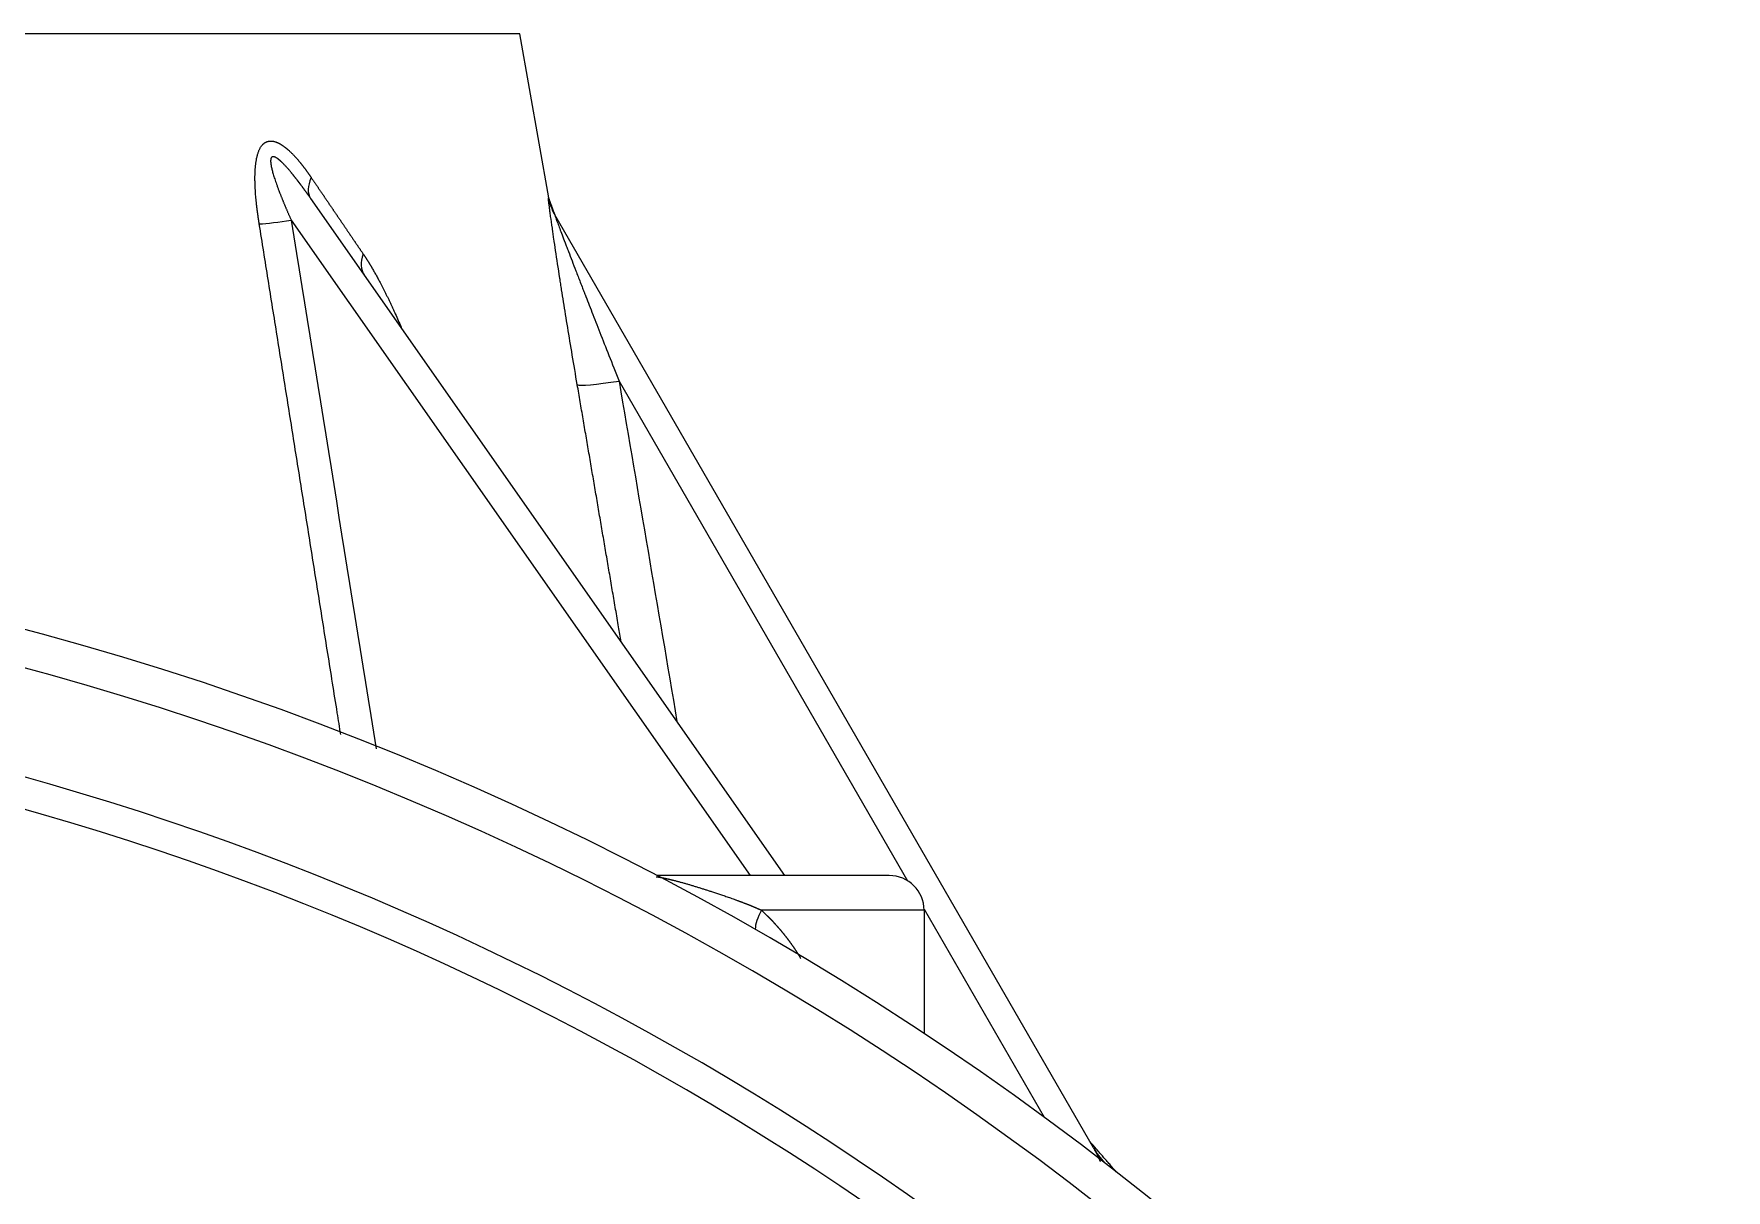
# Model space of a CAD drawing. Header units: millimetres. Extents: x 4664 to 8864, y -38 to 2932.
# Drawn here: x 5846 to 5930.8, y 1288.3 to 1346.2 of the extents above; entities that cross this region are included whole.
import ezdxf

# ---------------------------------------------------------------- set-up
doc = ezdxf.new("R2010")
doc.units = ezdxf.units.MM

msp = doc.modelspace()

# ---------------------------------------------------------------- linework, layer by layer
at = {"lineweight": 5}
for p, q in [((5870.338, 1346.224), (5742.788, 1346.224)), ((5871.786, 1338.013), (5870.338, 1346.224)), ((5883.609, 1304.051), (5859.856, 1337.975)), ((5858.884, 1336.88), (5881.871, 1304.052)), ((5899.072, 1290.409), (5872.081, 1337.158)), ((5875.301, 1328.827), (5889.754, 1303.793)), ((5888.841, 1304.051), (5877.215, 1304.051)), ((5890.582, 1302.31), (5882.44, 1302.31)), ((5890.581, 1302.361), (5896.597, 1291.94)), ((5890.582, 1302.31), (5890.582, 1296.14))]:
    msp.add_line(p, q, dxfattribs=at)
for centre, radius, start, end in [((5806.563, 1169.419), 152.045, 36.15958, 86.73036), ((5806.563, 1169.419), 150.173, 37.11429, 84.05174), ((5806.563, 1169.419), 144.895, 2.73527, 80.78997), ((5806.563, 1169.419), 143.338, 2.73527, 80.78997), ((5888.841, 1302.31), 1.741, 0, 90)]:
    msp.add_arc(centre, radius, start, end, dxfattribs=at)
for centre, major_axis, ratio, start_param, end_param in [((5861.995, 1339.473), (-2.14, -1.498), 0.494466, 5.577138, 6.283185), ((5874.343, 1338.464), (-2.262, -1.306), 0.998069, 5.933538, 6.283185), ((5859.274, 1337.153), (2.579, 0.415), 0.080603, 3.81617, 4.547666), ((5864.675, 1335.646), (-2.14, -1.498), 0.547459, 5.616789, 6.283185), ((5875.774, 1329.1), (2.575, 0.439), 0.074009, 3.223042, 4.515055), ((5883.406, 1302.31), (-1.127, -1.327), 0.452971, 5.079707, 5.815238), ((5903.596, 1293.021), (-4.524, -2.612), 0.902386, 0, 0.19745)]:
    msp.add_ellipse(centre, major_axis=major_axis, ratio=ratio, start_param=start_param, end_param=end_param, dxfattribs=at)
for points, knots in [([(5857.281, 1336.7), (5857.279, 1336.708), (5857.277, 1336.725), (5857.273, 1336.751), (5857.269, 1336.776), (5857.265, 1336.802), (5857.261, 1336.827), (5857.257, 1336.852), (5857.253, 1336.877), (5857.249, 1336.902), (5857.246, 1336.927), (5857.242, 1336.951), (5857.238, 1336.976), (5857.235, 1337), (5857.231, 1337.025), (5857.227, 1337.049), (5857.224, 1337.073), (5857.22, 1337.097), (5857.217, 1337.121), (5857.214, 1337.145), (5857.21, 1337.168), (5857.207, 1337.192), (5857.204, 1337.216), (5857.201, 1337.239), (5857.197, 1337.262), (5857.194, 1337.286), (5857.191, 1337.309), (5857.188, 1337.332), (5857.185, 1337.355), (5857.182, 1337.377), (5857.179, 1337.4), (5857.176, 1337.423), (5857.174, 1337.445), (5857.171, 1337.468), (5857.168, 1337.49), (5857.165, 1337.512), (5857.163, 1337.534), (5857.16, 1337.556), (5857.157, 1337.578), (5857.155, 1337.6), (5857.152, 1337.621), (5857.15, 1337.643), (5857.147, 1337.664), (5857.145, 1337.686), (5857.143, 1337.707), (5857.14, 1337.728), (5857.138, 1337.749), (5857.131, 1337.817), (5857.12, 1337.93), (5857.106, 1338.087), (5857.094, 1338.242), (5857.084, 1338.394), (5857.076, 1338.543), (5857.07, 1338.689), (5857.067, 1338.808), (5857.066, 1338.902), (5857.066, 1338.971), (5857.066, 1339.038), (5857.066, 1339.105), (5857.068, 1339.17), (5857.07, 1339.234), (5857.072, 1339.296), (5857.075, 1339.358), (5857.078, 1339.418), (5857.082, 1339.478), (5857.087, 1339.536), (5857.092, 1339.592), (5857.098, 1339.648), (5857.104, 1339.703), (5857.111, 1339.756), (5857.119, 1339.808), (5857.128, 1339.871), (5857.141, 1339.943), (5857.158, 1340.025), (5857.176, 1340.102), (5857.196, 1340.176), (5857.217, 1340.246), (5857.24, 1340.312), (5857.265, 1340.375), (5857.291, 1340.433), (5857.319, 1340.488), (5857.348, 1340.539), (5857.379, 1340.587), (5857.411, 1340.631), (5857.439, 1340.663), (5857.46, 1340.685), (5857.474, 1340.699), (5857.488, 1340.712), (5857.503, 1340.725), (5857.518, 1340.737), (5857.533, 1340.749), (5857.548, 1340.76), (5857.564, 1340.77), (5857.58, 1340.78), (5857.597, 1340.789), (5857.613, 1340.797), (5857.63, 1340.805), (5857.648, 1340.813), (5857.665, 1340.819), (5857.683, 1340.825), (5857.701, 1340.831), (5857.72, 1340.836), (5857.745, 1340.842), (5857.778, 1340.848), (5857.818, 1340.852), (5857.859, 1340.853), (5857.901, 1340.852), (5857.943, 1340.848), (5857.986, 1340.841), (5858.029, 1340.832), (5858.065, 1340.822), (5858.093, 1340.813), (5858.114, 1340.806), (5858.135, 1340.798), (5858.156, 1340.79), (5858.177, 1340.781), (5858.198, 1340.772), (5858.219, 1340.762), (5858.241, 1340.752), (5858.263, 1340.741), (5858.284, 1340.729), (5858.307, 1340.717), (5858.329, 1340.705), (5858.351, 1340.692), (5858.374, 1340.678), (5858.396, 1340.664), (5858.419, 1340.649), (5858.442, 1340.634), (5858.465, 1340.618), (5858.488, 1340.602), (5858.512, 1340.585), (5858.535, 1340.568), (5858.559, 1340.55), (5858.583, 1340.531), (5858.607, 1340.512), (5858.631, 1340.493), (5858.656, 1340.473), (5858.68, 1340.452), (5858.705, 1340.431), (5858.736, 1340.404), (5858.772, 1340.371), (5858.814, 1340.332), (5858.856, 1340.292), (5858.899, 1340.251), (5858.942, 1340.209), (5858.984, 1340.165), (5859.027, 1340.12), (5859.07, 1340.074), (5859.113, 1340.027), (5859.157, 1339.978), (5859.2, 1339.929), (5859.244, 1339.878), (5859.287, 1339.826), (5859.324, 1339.782), (5859.353, 1339.746), (5859.375, 1339.719), (5859.397, 1339.691), (5859.419, 1339.663), (5859.441, 1339.635), (5859.463, 1339.606), (5859.486, 1339.577), (5859.509, 1339.547), (5859.531, 1339.518), (5859.554, 1339.487), (5859.577, 1339.456), (5859.6, 1339.425), (5859.623, 1339.394), (5859.647, 1339.361), (5859.67, 1339.329), (5859.694, 1339.296), (5859.718, 1339.263), (5859.741, 1339.229), (5859.765, 1339.195), (5859.789, 1339.161), (5859.814, 1339.126), (5859.838, 1339.091), (5859.862, 1339.055), (5859.879, 1339.031), (5859.887, 1339.019)], [0, 0, 0, 0, 0.002985, 0.005959, 0.00892, 0.011868, 0.014805, 0.017729, 0.020641, 0.023541, 0.026428, 0.029304, 0.032167, 0.035018, 0.037857, 0.040683, 0.043498, 0.0463, 0.04909, 0.051868, 0.054634, 0.057388, 0.06013, 0.062859, 0.065577, 0.068282, 0.070975, 0.073657, 0.076326, 0.078983, 0.081628, 0.084261, 0.086882, 0.089491, 0.092088, 0.094673, 0.097246, 0.099807, 0.102356, 0.104893, 0.107418, 0.109932, 0.112433, 0.114922, 0.1174, 0.119866, 0.122319, 0.124761, 0.143506, 0.161931, 0.180043, 0.197849, 0.215354, 0.232566, 0.249492, 0.257781, 0.265949, 0.273996, 0.281926, 0.289738, 0.297435, 0.305017, 0.312486, 0.319845, 0.327094, 0.334235, 0.34127, 0.348201, 0.35503, 0.361759, 0.36839, 0.374926, 0.385963, 0.396705, 0.407166, 0.417361, 0.427305, 0.437018, 0.446517, 0.455823, 0.464957, 0.473941, 0.4828, 0.491559, 0.500242, 0.503629, 0.507017, 0.510408, 0.513803, 0.517204, 0.520614, 0.524035, 0.527467, 0.530914, 0.534377, 0.537857, 0.541357, 0.544878, 0.548422, 0.551991, 0.555587, 0.55921, 0.562863, 0.570546, 0.57825, 0.585988, 0.593774, 0.601621, 0.609542, 0.61755, 0.625657, 0.629442, 0.633258, 0.637106, 0.640985, 0.644898, 0.648845, 0.652827, 0.656844, 0.660897, 0.664987, 0.669115, 0.673282, 0.677487, 0.681733, 0.686019, 0.690345, 0.694714, 0.699125, 0.703578, 0.708075, 0.712616, 0.717201, 0.721831, 0.726506, 0.731228, 0.735996, 0.74081, 0.745672, 0.750582, 0.758939, 0.767371, 0.77588, 0.784467, 0.793134, 0.801883, 0.810714, 0.819629, 0.82863, 0.837717, 0.846893, 0.856158, 0.865514, 0.874961, 0.879677, 0.884434, 0.889234, 0.894076, 0.898961, 0.903888, 0.908859, 0.913872, 0.918928, 0.924027, 0.929169, 0.934355, 0.939584, 0.944856, 0.950173, 0.955533, 0.960937, 0.966385, 0.971877, 0.977413, 0.982993, 0.988618, 0.994287, 1, 1, 1, 1]), ([(5859.856, 1337.975), (5859.85, 1337.983), (5859.839, 1337.999), (5859.822, 1338.023), (5859.805, 1338.047), (5859.789, 1338.071), (5859.772, 1338.094), (5859.755, 1338.118), (5859.739, 1338.141), (5859.722, 1338.164), (5859.706, 1338.187), (5859.69, 1338.21), (5859.673, 1338.233), (5859.657, 1338.255), (5859.641, 1338.278), (5859.625, 1338.3), (5859.609, 1338.322), (5859.593, 1338.344), (5859.577, 1338.366), (5859.562, 1338.388), (5859.546, 1338.409), (5859.53, 1338.431), (5859.515, 1338.452), (5859.499, 1338.473), (5859.484, 1338.494), (5859.469, 1338.515), (5859.454, 1338.536), (5859.438, 1338.556), (5859.423, 1338.577), (5859.408, 1338.597), (5859.393, 1338.617), (5859.378, 1338.637), (5859.364, 1338.657), (5859.349, 1338.676), (5859.334, 1338.696), (5859.32, 1338.715), (5859.305, 1338.735), (5859.291, 1338.754), (5859.276, 1338.773), (5859.262, 1338.792), (5859.248, 1338.81), (5859.234, 1338.829), (5859.219, 1338.847), (5859.205, 1338.865), (5859.191, 1338.884), (5859.178, 1338.902), (5859.164, 1338.919), (5859.15, 1338.937), (5859.136, 1338.955), (5859.123, 1338.972), (5859.109, 1338.989), (5859.096, 1339.006), (5859.083, 1339.023), (5859.069, 1339.04), (5859.056, 1339.057), (5859.043, 1339.073), (5859.03, 1339.09), (5859.017, 1339.106), (5859.004, 1339.122), (5858.991, 1339.138), (5858.978, 1339.154), (5858.966, 1339.17), (5858.953, 1339.185), (5858.94, 1339.201), (5858.928, 1339.216), (5858.916, 1339.231), (5858.903, 1339.246), (5858.877, 1339.277), (5858.839, 1339.324), (5858.787, 1339.384), (5858.738, 1339.442), (5858.689, 1339.497), (5858.643, 1339.548), (5858.599, 1339.597), (5858.556, 1339.643), (5858.514, 1339.686), (5858.481, 1339.721), (5858.454, 1339.747), (5858.434, 1339.767), (5858.414, 1339.786), (5858.394, 1339.805), (5858.375, 1339.823), (5858.356, 1339.84), (5858.338, 1339.857), (5858.32, 1339.873), (5858.303, 1339.888), (5858.285, 1339.902), (5858.269, 1339.916), (5858.252, 1339.93), (5858.236, 1339.942), (5858.221, 1339.954), (5858.205, 1339.966), (5858.191, 1339.976), (5858.176, 1339.986), (5858.162, 1339.996), (5858.148, 1340.004), (5858.134, 1340.013), (5858.118, 1340.022), (5858.102, 1340.031), (5858.086, 1340.039), (5858.071, 1340.046), (5858.056, 1340.052), (5858.042, 1340.057), (5858.028, 1340.061), (5858.015, 1340.065), (5858.002, 1340.067), (5857.99, 1340.069), (5857.978, 1340.069), (5857.967, 1340.069), (5857.956, 1340.068), (5857.946, 1340.066), (5857.937, 1340.063), (5857.927, 1340.059), (5857.919, 1340.054), (5857.91, 1340.049), (5857.903, 1340.042), (5857.896, 1340.035), (5857.889, 1340.026), (5857.883, 1340.017), (5857.877, 1340.007), (5857.872, 1339.996), (5857.868, 1339.984), (5857.864, 1339.971), (5857.86, 1339.957), (5857.855, 1339.934), (5857.851, 1339.897), (5857.85, 1339.845), (5857.852, 1339.786), (5857.859, 1339.72), (5857.869, 1339.648), (5857.884, 1339.568), (5857.902, 1339.482), (5857.924, 1339.389), (5857.951, 1339.289), (5857.981, 1339.182), (5858.016, 1339.069), (5858.054, 1338.948), (5858.097, 1338.821), (5858.144, 1338.687), (5858.195, 1338.547), (5858.236, 1338.436), (5858.266, 1338.358), (5858.283, 1338.313), (5858.301, 1338.268), (5858.318, 1338.222), (5858.337, 1338.176), (5858.355, 1338.129), (5858.374, 1338.081), (5858.393, 1338.033), (5858.413, 1337.984), (5858.433, 1337.935), (5858.453, 1337.885), (5858.474, 1337.834), (5858.495, 1337.783), (5858.517, 1337.731), (5858.539, 1337.678), (5858.561, 1337.625), (5858.583, 1337.572), (5858.606, 1337.517), (5858.63, 1337.463), (5858.654, 1337.407), (5858.678, 1337.351), (5858.702, 1337.294), (5858.727, 1337.237), (5858.752, 1337.179), (5858.778, 1337.12), (5858.804, 1337.061), (5858.83, 1337.002), (5858.857, 1336.941), (5858.875, 1336.901), (5858.884, 1336.88)], [0, 0, 0, 0, 0.004557, 0.009091, 0.013601, 0.018088, 0.022551, 0.02699, 0.031406, 0.035798, 0.040167, 0.044512, 0.048834, 0.053132, 0.057407, 0.061658, 0.065885, 0.070089, 0.07427, 0.078427, 0.082561, 0.086671, 0.090757, 0.094821, 0.09886, 0.102877, 0.106869, 0.110839, 0.114784, 0.118707, 0.122606, 0.126481, 0.130334, 0.134162, 0.137968, 0.14175, 0.145508, 0.149243, 0.152955, 0.156643, 0.160308, 0.16395, 0.167568, 0.171163, 0.174735, 0.178284, 0.181809, 0.18531, 0.188789, 0.192244, 0.195676, 0.199085, 0.20247, 0.205832, 0.209171, 0.212487, 0.215779, 0.219048, 0.222295, 0.225517, 0.228717, 0.231894, 0.235047, 0.238178, 0.241285, 0.244369, 0.24743, 0.250468, 0.263568, 0.276172, 0.288282, 0.299898, 0.311022, 0.321656, 0.331803, 0.341463, 0.350641, 0.355405, 0.360062, 0.364612, 0.369056, 0.373395, 0.377627, 0.381755, 0.385779, 0.389698, 0.393515, 0.397229, 0.40084, 0.404351, 0.407761, 0.411072, 0.414285, 0.4174, 0.420419, 0.423344, 0.426174, 0.429742, 0.433194, 0.436534, 0.439766, 0.442893, 0.44592, 0.448852, 0.451693, 0.45445, 0.457129, 0.459736, 0.46228, 0.464768, 0.467208, 0.46961, 0.471983, 0.474338, 0.476683, 0.47903, 0.481388, 0.483768, 0.48618, 0.488632, 0.491133, 0.493693, 0.496319, 0.499018, 0.501796, 0.509925, 0.518848, 0.528646, 0.539381, 0.551099, 0.563836, 0.57762, 0.592472, 0.60841, 0.625448, 0.643599, 0.66287, 0.683271, 0.704809, 0.727488, 0.751314, 0.758423, 0.765636, 0.772953, 0.780375, 0.787901, 0.795532, 0.803267, 0.811107, 0.819051, 0.8271, 0.835254, 0.843513, 0.851876, 0.860345, 0.868918, 0.877597, 0.886381, 0.895269, 0.904264, 0.913363, 0.922568, 0.931877, 0.941293, 0.950814, 0.96044, 0.970172, 0.980009, 0.989952, 1, 1, 1, 1]), ([(5859.887, 1339.019), (5859.897, 1339.004), (5859.919, 1338.972), (5859.951, 1338.925), (5859.983, 1338.877), (5860.015, 1338.83), (5860.047, 1338.783), (5860.079, 1338.736), (5860.111, 1338.689), (5860.143, 1338.642), (5860.175, 1338.595), (5860.207, 1338.548), (5860.239, 1338.501), (5860.27, 1338.455), (5860.302, 1338.408), (5860.334, 1338.361), (5860.365, 1338.315), (5860.397, 1338.268), (5860.429, 1338.222), (5860.46, 1338.175), (5860.492, 1338.129), (5860.523, 1338.083), (5860.554, 1338.036), (5860.586, 1337.99), (5860.617, 1337.944), (5860.648, 1337.898), (5860.68, 1337.852), (5860.711, 1337.806), (5860.742, 1337.76), (5860.773, 1337.714), (5860.804, 1337.668), (5860.835, 1337.622), (5860.866, 1337.577), (5860.898, 1337.531), (5860.928, 1337.486), (5860.959, 1337.44), (5860.99, 1337.395), (5861.021, 1337.349), (5861.052, 1337.304), (5861.083, 1337.258), (5861.113, 1337.213), (5861.144, 1337.168), (5861.175, 1337.123), (5861.205, 1337.078), (5861.236, 1337.033), (5861.267, 1336.988), (5861.297, 1336.943), (5861.328, 1336.898), (5861.358, 1336.853), (5861.388, 1336.808), (5861.419, 1336.764), (5861.449, 1336.719), (5861.479, 1336.675), (5861.51, 1336.63), (5861.54, 1336.586), (5861.57, 1336.541), (5861.6, 1336.497), (5861.63, 1336.452), (5861.66, 1336.408), (5861.69, 1336.364), (5861.72, 1336.32), (5861.75, 1336.276), (5861.78, 1336.232), (5861.81, 1336.188), (5861.84, 1336.144), (5861.87, 1336.1), (5861.899, 1336.056), (5861.929, 1336.013), (5861.959, 1335.969), (5861.988, 1335.925), (5862.018, 1335.882), (5862.048, 1335.838), (5862.077, 1335.795), (5862.107, 1335.751), (5862.136, 1335.708), (5862.166, 1335.665), (5862.195, 1335.621), (5862.224, 1335.578), (5862.254, 1335.535), (5862.283, 1335.492), (5862.312, 1335.449), (5862.341, 1335.406), (5862.37, 1335.363), (5862.4, 1335.32), (5862.429, 1335.277), (5862.458, 1335.235), (5862.477, 1335.206), (5862.487, 1335.192)], [0, 0, 0, 0, 0.012165, 0.024321, 0.036467, 0.048603, 0.06073, 0.072848, 0.084956, 0.097054, 0.109143, 0.121222, 0.133292, 0.145352, 0.157402, 0.169443, 0.181475, 0.193496, 0.205509, 0.217512, 0.229505, 0.241489, 0.253463, 0.265427, 0.277382, 0.289328, 0.301264, 0.31319, 0.325107, 0.337015, 0.348913, 0.360801, 0.37268, 0.384549, 0.396409, 0.408259, 0.4201, 0.431931, 0.443752, 0.455564, 0.467367, 0.47916, 0.490943, 0.502717, 0.514482, 0.526237, 0.537982, 0.549718, 0.561444, 0.573161, 0.584868, 0.596566, 0.608254, 0.619933, 0.631602, 0.643262, 0.654912, 0.666553, 0.678184, 0.689806, 0.701418, 0.713021, 0.724614, 0.736197, 0.747772, 0.759336, 0.770891, 0.782437, 0.793973, 0.8055, 0.817017, 0.828524, 0.840023, 0.851511, 0.86299, 0.87446, 0.88592, 0.897371, 0.908812, 0.920244, 0.931666, 0.943079, 0.954482, 0.965876, 0.97726, 0.988635, 1, 1, 1, 1]), ([(5873.21, 1328.646), (5873.123, 1329.155), (5872.957, 1330.14), (5872.728, 1331.522), (5872.59, 1332.379), (5872.491, 1332.998), (5872.443, 1333.301), (5872.389, 1333.644), (5872.362, 1333.813), (5872.349, 1333.897), (5872.343, 1333.939), (5872.34, 1333.96), (5872.338, 1333.97), (5872.337, 1333.975), (5872.337, 1333.978), (5872.337, 1333.979), (5872.336, 1333.98), (5872.336, 1333.98), (5872.336, 1333.98), (5872.336, 1333.981), (5872.336, 1333.981), (5872.336, 1333.981), (5872.258, 1334.485), (5872.188, 1334.945), (5872.094, 1335.57), (5872.064, 1335.767), (5872.023, 1336.047), (5872.004, 1336.183), (5871.982, 1336.334), (5871.971, 1336.408), (5871.966, 1336.444), (5871.963, 1336.462), (5871.962, 1336.471), (5871.961, 1336.476), (5871.961, 1336.478), (5871.961, 1336.479), (5871.961, 1336.48), (5871.961, 1336.48), (5871.961, 1336.48), (5871.961, 1336.48), (5871.961, 1336.48), (5871.961, 1336.48), (5871.929, 1336.703), (5871.901, 1336.902), (5871.865, 1337.165), (5871.848, 1337.288), (5871.831, 1337.415), (5871.823, 1337.475), (5871.82, 1337.504), (5871.818, 1337.519), (5871.817, 1337.526), (5871.817, 1337.529), (5871.816, 1337.531), (5871.816, 1337.532), (5871.816, 1337.532), (5871.816, 1337.532), (5871.816, 1337.532), (5871.816, 1337.533), (5871.816, 1337.533), (5871.816, 1337.533), (5871.772, 1337.875), (5871.758, 1338.035), (5871.771, 1338.011)], [0, 0, 0, 0, 0.125, 0.25, 0.375, 0.375, 0.4375, 0.46875, 0.484375, 0.492188, 0.496094, 0.498047, 0.499023, 0.499512, 0.499756, 0.499878, 0.499939, 0.499969, 0.499985, 0.499992, 0.499992, 0.5, 0.5, 0.625, 0.625, 0.6875, 0.6875, 0.71875, 0.734375, 0.742188, 0.746094, 0.748047, 0.749023, 0.749512, 0.749756, 0.749878, 0.749939, 0.749969, 0.749985, 0.749992, 0.749992, 0.75, 0.75, 0.8125, 0.8125, 0.84375, 0.859375, 0.867188, 0.871094, 0.873047, 0.874023, 0.874512, 0.874756, 0.874878, 0.874939, 0.874969, 0.874985, 0.874992, 0.874992, 0.875, 0.875, 1, 1, 1, 1]), ([(5872.081, 1337.158), (5872.074, 1337.17), (5872.083, 1337.141), (5872.134, 1336.999), (5872.175, 1336.886), (5872.29, 1336.578), (5872.364, 1336.382), (5872.498, 1336.027), (5872.547, 1335.898), (5872.627, 1335.69), (5872.668, 1335.581), (5872.719, 1335.448), (5872.745, 1335.38), (5872.758, 1335.346), (5872.765, 1335.328), (5872.768, 1335.319), (5872.77, 1335.315), (5872.77, 1335.313), (5872.771, 1335.312), (5872.771, 1335.311), (5872.771, 1335.311), (5872.771, 1335.311), (5872.771, 1335.311), (5872.771, 1335.311), (5872.771, 1335.311), (5872.771, 1335.311), (5872.881, 1335.025), (5873.004, 1334.703), (5873.212, 1334.166), (5873.285, 1333.977), (5873.399, 1333.681), (5873.458, 1333.53), (5873.529, 1333.347), (5873.565, 1333.254), (5873.583, 1333.208), (5873.592, 1333.184), (5873.597, 1333.172), (5873.599, 1333.167), (5873.6, 1333.164), (5873.601, 1333.162), (5873.601, 1333.161), (5873.601, 1333.161), (5873.601, 1333.161), (5873.601, 1333.161), (5873.601, 1333.161), (5873.601, 1333.161), (5873.601, 1333.161), (5873.707, 1332.887), (5873.823, 1332.592), (5874.07, 1331.957), (5874.203, 1331.618), (5874.486, 1330.895), (5874.637, 1330.512), (5874.955, 1329.702), (5875.123, 1329.275), (5875.301, 1328.827)], [0, 0, 0, 0, 0.0625, 0.0625, 0.125, 0.125, 0.1875, 0.1875, 0.21875, 0.21875, 0.234375, 0.242187, 0.246094, 0.248047, 0.249023, 0.249512, 0.249756, 0.249878, 0.249939, 0.249969, 0.249985, 0.249992, 0.249996, 0.249998, 0.249998, 0.25, 0.25, 0.375, 0.375, 0.4375, 0.4375, 0.46875, 0.484375, 0.492187, 0.496094, 0.498047, 0.499023, 0.499512, 0.499756, 0.499878, 0.499939, 0.499969, 0.499985, 0.499992, 0.499996, 0.499996, 0.5, 0.5, 0.625, 0.625, 0.75, 0.75, 0.875, 0.875, 1, 1, 1, 1]), ([(5861.362, 1311.115), (5861.304, 1311.48), (5861.167, 1312.34), (5860.951, 1313.695), (5860.715, 1315.177), (5860.48, 1316.653), (5860.246, 1318.124), (5860.012, 1319.588), (5859.78, 1321.047), (5859.548, 1322.499), (5859.317, 1323.946), (5859.087, 1325.386), (5858.859, 1326.821), (5858.63, 1328.25), (5858.403, 1329.673), (5858.177, 1331.09), (5857.952, 1332.501), (5857.727, 1333.906), (5857.504, 1335.305), (5857.355, 1336.236), (5857.281, 1336.7)], [0, 0, 0, 0, 0.04275, 0.100912, 0.158842, 0.21654, 0.274007, 0.331242, 0.388246, 0.445018, 0.501558, 0.557867, 0.613944, 0.66979, 0.725404, 0.780786, 0.835937, 0.890856, 0.945544, 1, 1, 1, 1]), ([(5862.487, 1335.192), (5862.49, 1335.187), (5862.496, 1335.178), (5862.506, 1335.164), (5862.515, 1335.15), (5862.525, 1335.136), (5862.534, 1335.121), (5862.544, 1335.107), (5862.553, 1335.093), (5862.563, 1335.078), (5862.572, 1335.064), (5862.582, 1335.05), (5862.591, 1335.035), (5862.601, 1335.02), (5862.61, 1335.006), (5862.62, 1334.991), (5862.629, 1334.977), (5862.639, 1334.962), (5862.648, 1334.947), (5862.658, 1334.932), (5862.668, 1334.917), (5862.677, 1334.902), (5862.687, 1334.887), (5862.696, 1334.872), (5862.706, 1334.857), (5862.715, 1334.842), (5862.725, 1334.827), (5862.734, 1334.811), (5862.744, 1334.796), (5862.753, 1334.781), (5862.763, 1334.765), (5862.773, 1334.75), (5862.782, 1334.734), (5862.792, 1334.719), (5862.801, 1334.703), (5862.811, 1334.688), (5862.82, 1334.672), (5862.83, 1334.656), (5862.839, 1334.64), (5862.849, 1334.624), (5862.859, 1334.608), (5862.868, 1334.593), (5862.878, 1334.577), (5862.887, 1334.56), (5862.897, 1334.544), (5862.907, 1334.528), (5862.916, 1334.512), (5862.956, 1334.444), (5863.027, 1334.321), (5863.129, 1334.141), (5863.232, 1333.953), (5863.324, 1333.781), (5863.404, 1333.628), (5863.473, 1333.495), (5863.542, 1333.36), (5863.61, 1333.222), (5863.679, 1333.082), (5863.748, 1332.94), (5863.817, 1332.796), (5863.886, 1332.65), (5863.954, 1332.501), (5864.023, 1332.351), (5864.12, 1332.136), (5864.241, 1331.863), (5864.337, 1331.639), (5864.384, 1331.53)], [0, 0, 0, 0, 0.00438, 0.008767, 0.01316, 0.017561, 0.021968, 0.026382, 0.030803, 0.035231, 0.039666, 0.044107, 0.048556, 0.053012, 0.057474, 0.061944, 0.06642, 0.070904, 0.075395, 0.079892, 0.084397, 0.088909, 0.093428, 0.097954, 0.102488, 0.107028, 0.111576, 0.116131, 0.120693, 0.125262, 0.129839, 0.134423, 0.139014, 0.143612, 0.148218, 0.152831, 0.157451, 0.162079, 0.166714, 0.171356, 0.176006, 0.180663, 0.185328, 0.19, 0.19468, 0.199367, 0.204062, 0.208764, 0.258464, 0.309549, 0.362034, 0.415933, 0.45173, 0.48788, 0.524386, 0.561251, 0.598479, 0.636072, 0.674034, 0.712367, 0.751075, 0.79016, 0.829625, 0.917364, 1, 1, 1, 1]), ([(5875.407, 1315.767), (5875.365, 1316.013), (5875.273, 1316.552), (5875.132, 1317.384), (5874.982, 1318.262), (5874.833, 1319.137), (5874.684, 1320.011), (5874.535, 1320.883), (5874.387, 1321.753), (5874.239, 1322.621), (5874.091, 1323.487), (5873.944, 1324.352), (5873.796, 1325.214), (5873.65, 1326.075), (5873.503, 1326.934), (5873.356, 1327.79), (5873.259, 1328.361), (5873.21, 1328.646)], [0, 0, 0, 0, 0.057339, 0.125614, 0.193744, 0.261729, 0.329569, 0.397264, 0.464815, 0.53222, 0.599481, 0.666596, 0.733567, 0.800392, 0.867073, 0.933609, 1, 1, 1, 1]), ([(5877.17, 1303.993), (5877.173, 1303.993), (5877.18, 1303.992), (5877.191, 1303.99), (5877.202, 1303.989), (5877.213, 1303.987), (5877.224, 1303.985), (5877.235, 1303.983), (5877.246, 1303.982), (5877.257, 1303.98), (5877.268, 1303.978), (5877.279, 1303.976), (5877.289, 1303.975), (5877.3, 1303.973), (5877.311, 1303.971), (5877.322, 1303.969), (5877.332, 1303.967), (5877.343, 1303.965), (5877.354, 1303.963), (5877.364, 1303.962), (5877.375, 1303.96), (5877.386, 1303.958), (5877.396, 1303.956), (5877.407, 1303.954), (5877.417, 1303.952), (5877.427, 1303.95), (5877.438, 1303.948), (5877.448, 1303.946), (5877.459, 1303.944), (5877.469, 1303.942), (5877.479, 1303.94), (5877.489, 1303.938), (5877.5, 1303.936), (5877.51, 1303.934), (5877.52, 1303.932), (5877.53, 1303.93), (5877.54, 1303.928), (5877.55, 1303.926), (5877.56, 1303.924), (5877.57, 1303.922), (5877.58, 1303.919), (5877.59, 1303.917), (5877.6, 1303.915), (5877.61, 1303.913), (5877.62, 1303.911), (5877.63, 1303.909), (5877.64, 1303.907), (5877.65, 1303.905), (5877.659, 1303.903), (5877.669, 1303.9), (5877.679, 1303.898), (5877.688, 1303.896), (5877.698, 1303.894), (5877.708, 1303.892), (5877.717, 1303.89), (5877.727, 1303.888), (5877.736, 1303.885), (5877.746, 1303.883), (5877.755, 1303.881), (5877.764, 1303.879), (5877.774, 1303.877), (5877.783, 1303.875), (5877.792, 1303.873), (5877.802, 1303.87), (5877.811, 1303.868), (5877.82, 1303.866), (5877.829, 1303.864), (5877.838, 1303.862), (5877.848, 1303.859), (5877.857, 1303.857), (5877.866, 1303.855), (5877.875, 1303.853), (5877.884, 1303.851), (5877.893, 1303.849), (5877.902, 1303.846), (5877.911, 1303.844), (5877.919, 1303.842), (5877.928, 1303.84), (5877.937, 1303.838), (5877.946, 1303.836), (5877.955, 1303.833), (5877.963, 1303.831), (5877.972, 1303.829), (5877.981, 1303.827), (5877.989, 1303.825), (5878.019, 1303.817), (5878.07, 1303.805), (5878.143, 1303.786), (5878.216, 1303.766), (5878.291, 1303.746), (5878.366, 1303.726), (5878.441, 1303.705), (5878.518, 1303.684), (5878.595, 1303.661), (5878.673, 1303.639), (5878.752, 1303.616), (5878.831, 1303.593), (5878.911, 1303.569), (5878.992, 1303.544), (5879.073, 1303.52), (5879.155, 1303.495), (5879.238, 1303.469), (5879.321, 1303.443), (5879.405, 1303.417), (5879.489, 1303.39), (5879.571, 1303.364), (5879.65, 1303.339), (5879.729, 1303.314), (5879.811, 1303.288), (5879.897, 1303.26), (5879.987, 1303.231), (5880.08, 1303.201), (5880.177, 1303.169), (5880.278, 1303.135), (5880.382, 1303.1), (5880.489, 1303.064), (5880.6, 1303.026), (5880.714, 1302.987), (5880.831, 1302.946), (5880.952, 1302.903), (5881.052, 1302.867), (5881.131, 1302.838), (5881.188, 1302.818), (5881.244, 1302.797), (5881.299, 1302.777), (5881.352, 1302.757), (5881.404, 1302.738), (5881.455, 1302.718), (5881.505, 1302.699), (5881.554, 1302.681), (5881.601, 1302.662), (5881.648, 1302.644), (5881.693, 1302.626), (5881.737, 1302.609), (5881.78, 1302.592), (5881.822, 1302.575), (5881.863, 1302.558), (5881.903, 1302.542), (5881.941, 1302.526), (5881.979, 1302.511), (5882.015, 1302.496), (5882.051, 1302.481), (5882.085, 1302.466), (5882.119, 1302.452), (5882.151, 1302.438), (5882.182, 1302.425), (5882.212, 1302.412), (5882.242, 1302.399), (5882.27, 1302.387), (5882.297, 1302.375), (5882.323, 1302.363), (5882.349, 1302.352), (5882.373, 1302.341), (5882.396, 1302.33), (5882.419, 1302.32), (5882.433, 1302.313), (5882.44, 1302.31)], [0, 0, 0, 0, 0.001881, 0.003886, 0.005885, 0.007878, 0.009866, 0.011848, 0.013824, 0.015795, 0.01776, 0.01972, 0.021674, 0.023622, 0.025565, 0.027502, 0.029434, 0.031359, 0.03328, 0.035194, 0.037103, 0.039006, 0.040904, 0.042796, 0.044682, 0.046562, 0.048437, 0.050306, 0.05217, 0.054027, 0.05588, 0.057726, 0.059567, 0.061402, 0.063231, 0.065054, 0.066872, 0.068684, 0.070491, 0.072292, 0.074086, 0.075876, 0.077659, 0.079437, 0.081209, 0.082975, 0.084736, 0.086491, 0.08824, 0.089983, 0.091721, 0.093452, 0.095178, 0.096899, 0.098613, 0.100322, 0.102025, 0.103722, 0.105414, 0.107099, 0.108779, 0.110453, 0.112121, 0.113784, 0.115441, 0.117091, 0.118737, 0.120376, 0.122009, 0.123637, 0.125259, 0.126875, 0.128485, 0.13009, 0.131689, 0.133281, 0.134868, 0.13645, 0.138025, 0.139595, 0.141158, 0.142716, 0.144268, 0.145815, 0.147355, 0.14889, 0.16175, 0.174746, 0.187881, 0.201154, 0.214566, 0.228118, 0.24181, 0.255645, 0.269621, 0.28374, 0.298003, 0.312409, 0.32696, 0.341655, 0.356496, 0.371483, 0.386616, 0.401896, 0.417323, 0.432897, 0.446619, 0.461076, 0.476271, 0.492206, 0.508881, 0.526298, 0.544459, 0.563366, 0.58302, 0.603422, 0.624573, 0.646474, 0.669126, 0.692529, 0.716685, 0.728119, 0.739358, 0.750403, 0.761253, 0.771908, 0.782368, 0.792633, 0.802701, 0.812574, 0.822251, 0.831731, 0.841014, 0.850101, 0.858991, 0.867684, 0.876179, 0.884477, 0.892578, 0.900481, 0.908186, 0.915694, 0.923004, 0.930116, 0.937029, 0.943745, 0.950263, 0.956582, 0.962703, 0.968626, 0.974351, 0.979877, 0.985205, 0.990335, 0.995267, 1, 1, 1, 1]), ([(5882.44, 1302.31), (5882.446, 1302.305), (5882.458, 1302.294), (5882.475, 1302.277), (5882.492, 1302.261), (5882.51, 1302.245), (5882.527, 1302.228), (5882.544, 1302.212), (5882.561, 1302.196), (5882.579, 1302.179), (5882.596, 1302.163), (5882.613, 1302.146), (5882.63, 1302.13), (5882.646, 1302.114), (5882.663, 1302.097), (5882.68, 1302.081), (5882.697, 1302.064), (5882.713, 1302.048), (5882.73, 1302.031), (5882.747, 1302.015), (5882.763, 1301.998), (5882.78, 1301.981), (5882.796, 1301.965), (5882.813, 1301.948), (5882.829, 1301.932), (5882.845, 1301.915), (5882.861, 1301.898), (5882.878, 1301.882), (5882.894, 1301.865), (5882.91, 1301.848), (5882.926, 1301.831), (5882.942, 1301.815), (5882.958, 1301.798), (5882.974, 1301.781), (5882.99, 1301.764), (5883.005, 1301.748), (5883.021, 1301.731), (5883.037, 1301.714), (5883.052, 1301.697), (5883.068, 1301.68), (5883.084, 1301.663), (5883.099, 1301.646), (5883.115, 1301.63), (5883.13, 1301.613), (5883.145, 1301.596), (5883.161, 1301.579), (5883.176, 1301.562), (5883.191, 1301.545), (5883.206, 1301.528), (5883.221, 1301.511), (5883.236, 1301.494), (5883.251, 1301.477), (5883.266, 1301.46), (5883.281, 1301.443), (5883.296, 1301.425), (5883.311, 1301.408), (5883.326, 1301.391), (5883.34, 1301.374), (5883.355, 1301.357), (5883.37, 1301.34), (5883.384, 1301.322), (5883.399, 1301.305), (5883.413, 1301.288), (5883.428, 1301.271), (5883.442, 1301.254), (5883.456, 1301.236), (5883.471, 1301.219), (5883.485, 1301.202), (5883.499, 1301.184), (5883.513, 1301.167), (5883.527, 1301.15), (5883.542, 1301.132), (5883.556, 1301.115), (5883.57, 1301.098), (5883.583, 1301.08), (5883.597, 1301.063), (5883.611, 1301.045), (5883.625, 1301.028), (5883.639, 1301.01), (5883.652, 1300.993), (5883.666, 1300.975), (5883.68, 1300.958), (5883.693, 1300.94), (5883.707, 1300.923), (5883.72, 1300.905), (5883.733, 1300.888), (5883.747, 1300.87), (5883.76, 1300.852), (5883.773, 1300.835), (5883.787, 1300.817), (5883.8, 1300.799), (5883.813, 1300.782), (5883.826, 1300.764), (5883.839, 1300.746), (5883.852, 1300.729), (5883.865, 1300.711), (5883.878, 1300.693), (5883.891, 1300.675), (5883.904, 1300.657), (5883.916, 1300.64), (5883.929, 1300.622), (5883.942, 1300.604), (5883.954, 1300.586), (5883.967, 1300.568), (5883.979, 1300.55), (5883.992, 1300.532), (5884.004, 1300.515), (5884.017, 1300.497), (5884.029, 1300.479), (5884.041, 1300.461), (5884.054, 1300.443), (5884.066, 1300.425), (5884.078, 1300.407), (5884.09, 1300.389), (5884.102, 1300.371), (5884.114, 1300.353), (5884.126, 1300.334), (5884.138, 1300.316), (5884.15, 1300.298), (5884.162, 1300.28), (5884.174, 1300.262), (5884.186, 1300.244), (5884.198, 1300.226), (5884.209, 1300.207), (5884.221, 1300.189), (5884.233, 1300.171), (5884.244, 1300.153), (5884.256, 1300.135), (5884.267, 1300.116), (5884.279, 1300.098), (5884.29, 1300.08), (5884.301, 1300.061), (5884.313, 1300.043), (5884.327, 1300.02), (5884.344, 1299.993), (5884.363, 1299.961), (5884.382, 1299.929), (5884.395, 1299.907), (5884.402, 1299.895), (5884.403, 1299.894)], [0, 0, 0, 0, 0.007659, 0.01531, 0.022954, 0.03059, 0.038218, 0.045839, 0.053452, 0.061058, 0.068656, 0.076246, 0.083829, 0.091405, 0.098972, 0.106533, 0.114086, 0.121631, 0.129169, 0.1367, 0.144223, 0.151739, 0.159248, 0.166749, 0.174243, 0.18173, 0.189209, 0.196681, 0.204146, 0.211604, 0.219054, 0.226497, 0.233933, 0.241362, 0.248784, 0.256199, 0.263607, 0.271008, 0.278401, 0.285788, 0.293167, 0.30054, 0.307906, 0.315265, 0.322616, 0.329961, 0.337299, 0.344631, 0.351955, 0.359273, 0.366583, 0.373887, 0.381185, 0.388475, 0.395759, 0.403036, 0.410307, 0.417571, 0.424828, 0.432078, 0.439322, 0.44656, 0.453791, 0.461015, 0.468233, 0.475444, 0.482649, 0.489848, 0.49704, 0.504226, 0.511405, 0.518578, 0.525745, 0.532905, 0.540059, 0.547207, 0.554349, 0.561484, 0.568613, 0.575737, 0.582853, 0.589964, 0.597069, 0.604167, 0.61126, 0.618347, 0.625427, 0.632502, 0.63957, 0.646633, 0.653689, 0.66074, 0.667785, 0.674824, 0.681857, 0.688885, 0.695906, 0.702922, 0.709932, 0.716937, 0.723936, 0.730929, 0.737916, 0.744898, 0.751874, 0.758845, 0.76581, 0.77277, 0.779724, 0.786672, 0.793615, 0.800553, 0.807486, 0.814413, 0.821334, 0.82825, 0.835161, 0.842067, 0.848968, 0.855863, 0.862753, 0.869638, 0.876517, 0.883392, 0.890261, 0.897126, 0.903985, 0.910839, 0.917689, 0.924533, 0.931372, 0.938207, 0.945036, 0.951861, 0.963733, 0.975586, 0.987419, 0.999232, 1, 1, 1, 1]), ([(5899.413, 1289.721), (5899.408, 1289.733), (5899.397, 1289.76), (5899.38, 1289.8), (5899.362, 1289.841), (5899.344, 1289.881), (5899.326, 1289.92), (5899.308, 1289.958), (5899.29, 1289.996), (5899.272, 1290.033), (5899.254, 1290.068), (5899.237, 1290.103), (5899.219, 1290.137), (5899.202, 1290.171), (5899.185, 1290.203), (5899.168, 1290.235), (5899.152, 1290.266), (5899.135, 1290.296), (5899.119, 1290.325), (5899.103, 1290.354), (5899.087, 1290.381), (5899.077, 1290.4), (5899.072, 1290.409)], [0, 0, 0, 0, 0.051692, 0.111096, 0.169446, 0.22674, 0.282979, 0.338164, 0.392294, 0.445368, 0.497389, 0.548354, 0.598264, 0.64712, 0.694921, 0.741668, 0.787359, 0.831997, 0.875579, 0.918107, 0.959581, 1, 1, 1, 1])]:
    msp.add_open_spline(points, degree=3, knots=knots, dxfattribs=at)
for points, degree in [([(5872.104, 1337.119), (5871.793, 1337.971)], 1), ([(5858.884, 1336.88), (5860.302, 1328.056), (5861.717, 1319.232), (5863.129, 1310.406)], 3), ([(5875.301, 1328.827), (5876.271, 1323.142), (5877.239, 1317.456), (5878.205, 1311.77)], 3), ([(5900.205, 1289.205), (5898.899, 1290.708)], 1)]:
    msp.add_open_spline(points, degree=degree, dxfattribs=at)

doc.saveas('drawing.dxf')
